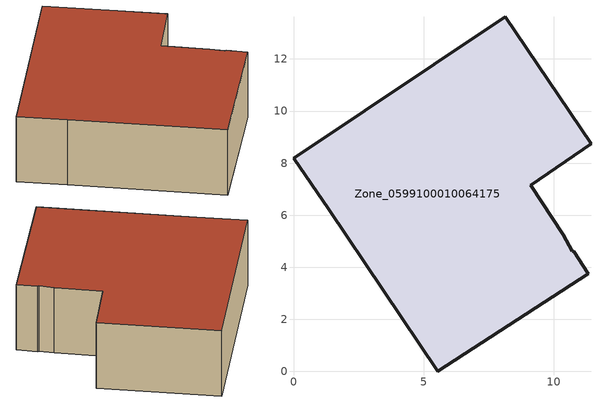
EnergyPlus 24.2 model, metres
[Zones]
Zone_0599100010064175
 floor ground (C_G): 10.35,5.25 10.71,4.62 10.76,4.61 11.32,3.76 5.54,0 1.35,6.23 0,8.18 8.13,13.63 11.42,8.75 9.1,7.16 z0
 wall outside (C_F): 11.42,8.75 8.13,13.63 0,8.18 1.35,6.23 5.54,0 11.32,3.76 10.76,4.61 10.71,4.62 10.35,5.25 9.1,7.16 11.42,8.75 z0:3.57
 roof outside (C_R): 10.71,4.62 10.35,5.25 9.1,7.16 11.42,8.75 8.13,13.63 0,8.18 1.35,6.23 5.54,0 11.32,3.76 10.76,4.61 z3.57
[BUILDING]
Pand.0599100010064175: North Axis=0; Terrain=City; Loads Convergence Tolerance Value=0.04; Temperature Convergence Tolerance Value=0.4; Solar Distribution=FullExterior; Maximum Number of Warmup Days=25; Minimum Number of Warmup Days=1
[Site:Location]
Rotterdam.The.Hague.AP_ZH_NLD Design_Conditions: Latitude=51.96; Longitude=4.45; Time Zone=1; Elevation=-4.5
[SITE:GROUNDTEMPERATURE:BUILDINGSURFACE]
18, 18, 18, 18, 18, 18, 18, 18, 18, 18, 18, 18
[MATERIAL] Thermal Absorptance=0.9; Solar Absorptance=0.7; Visible Absorptance=0.7
Name | Roughness | Thickness | Conductivity | Density | Specific Heat
G.D.1965 | MediumSmooth | 0.15 | 1 | 540 | 1210
F.D.1965 | Rough | 0.3 | 0.857143 | 1920 | 840
R.D.1965 | MediumRough | 0.2 | 0.08 | 1500 | 1000
[CONSTRUCTION]
C_G: G.D.1965
C_F: F.D.1965
C_R: R.D.1965
[ZONE]
Zone_0599100010064175: Type=1; Multiplier=1; Ceiling Height=Autocalculate; Volume=Autocalculate; Floor Area=autocalculate; Part of Total Floor Area=Yes
[ZONEINFILTRATION:DESIGNFLOWRATE]
Infil_Zone_0599100010064175: Zone or ZoneList or Space or SpaceList=Zone_0599100010064175; Schedule=AlwaysOn; Design Flow Rate Calculation Method=Flow/Area; Flow Rate per Floor Area=0.0042; Constant Term Coefficient=1; Temperature Term Coefficient=0; Velocity Term Coefficient=0; Velocity Squared Term Coefficient=0
[HVACTEMPLATE:ZONE:IDEALLOADSAIRSYSTEM]
Zone_0599100010064175: Maximum Heating Supply Air Temperature=50; Minimum Cooling Supply Air Temperature=13; Maximum Heating Supply Air Humidity Ratio=0.0156; Minimum Cooling Supply Air Humidity Ratio=0.0077; Heating Limit=NoLimit; Cooling Limit=NoLimit; Dehumidification Control Type=ConstantSensibleHeatRatio; Cooling Sensible Heat Ratio=0.7; Dehumidification Setpoint=60; Humidification Control Type=None; Humidification Setpoint=30; Outdoor Air Method=None; Outdoor Air Flow Rate per Person=0.00944; Outdoor Air Flow Rate per Zone Floor Area=0; Outdoor Air Flow Rate per Zone=0; Demand Controlled Ventilation Type=None; Outdoor Air Economizer Type=NoEconomizer; Heat Recovery Type=None; Sensible Heat Recovery Effectiveness=0.7; Latent Heat Recovery Effectiveness=0.65
[ZONECONTROL:THERMOSTAT]
ThermostatControl_Zone_0599100010064175: Zone or ZoneList=Zone_0599100010064175; Control Type Schedule=DualSetpointControlType; Control 1=Thermostat_Zone_0599100010064175; Temperature Difference Between Cutout And Setpoint=0
[THERMOSTATSETPOINT:DUALSETPOINT]
Thermostat_Zone_0599100010064175: Heating Setpoint Temperature Schedule=HeatingSetpoint_Zone_0599100010064175; Cooling Setpoint Temperature Schedule=CoolingSetpoint_Zone_0599100010064175
[SCHEDULE:COMPACT]
HeatingSetpoint_Zone_0599100010064175: Through: 12/31, For: AllDays, Until: 24:00, 21
CoolingSetpoint_Zone_0599100010064175: Through: 12/31, For: AllDays, Until: 24:00, 24
DualSetpointControlType: Through: 12/31, For: AllDays, Until: 24:00, 4
AlwaysOn: Through: 12/31, For: AllDays, Until: 24:00, 1
